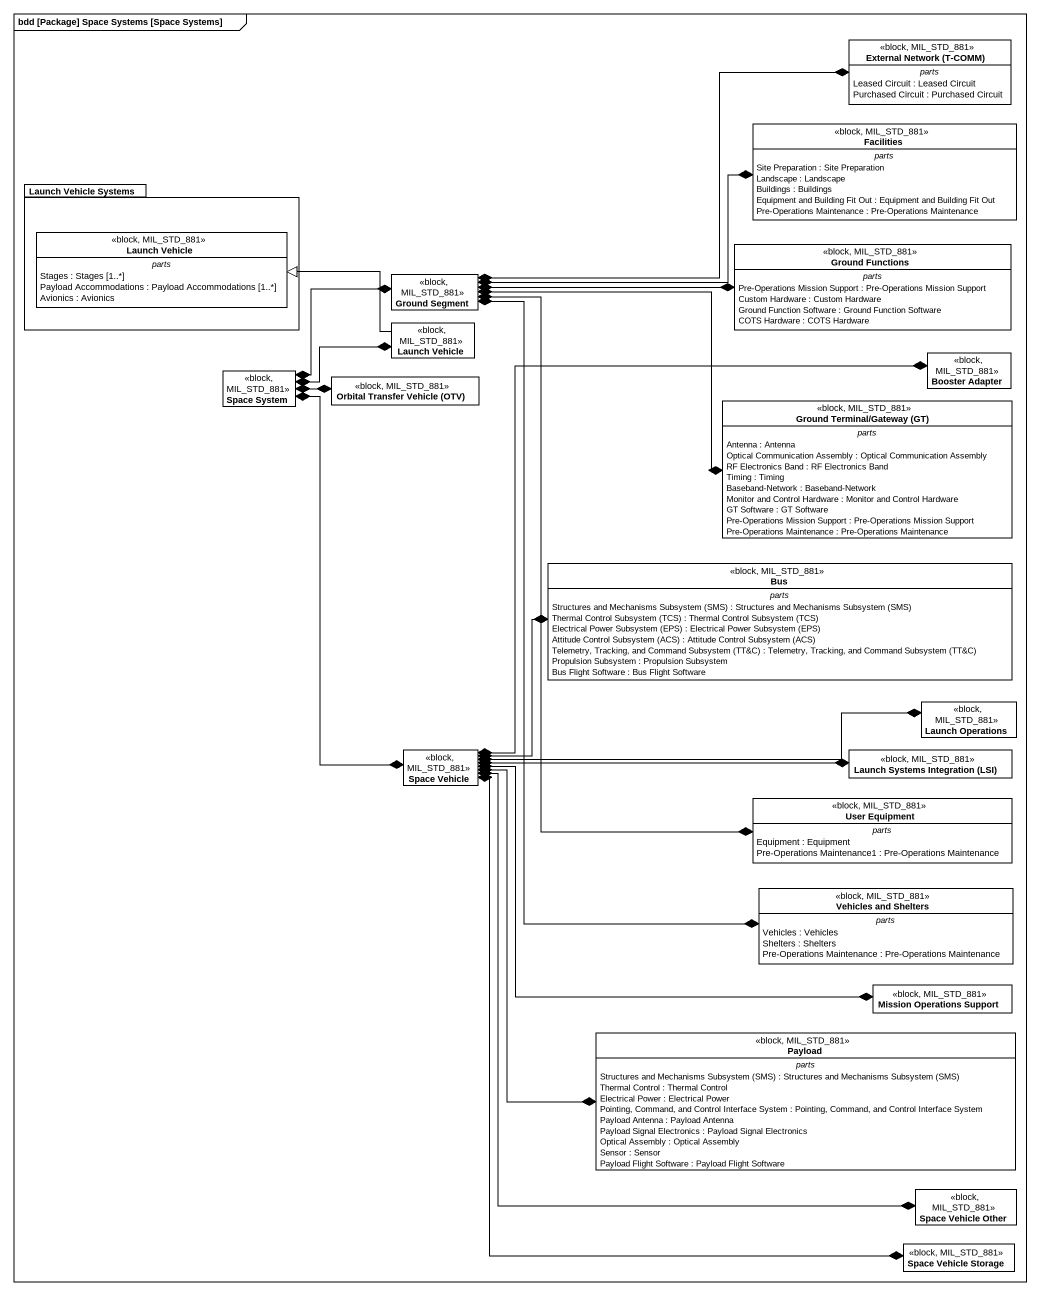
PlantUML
@startuml
mainframe bdd [Package] Space Systems [Space Systems]
hide circle
hide empty members
class "External Network (T-COMM)" as External_Network_T_COMM <<block, MIL_STD_881>> {
  -- parts --
  Leased Circuit : Leased Circuit
  Purchased Circuit : Purchased Circuit
}
class Facilities <<block, MIL_STD_881>> {
  -- parts --
  Site Preparation : Site Preparation
  Landscape : Landscape
  Buildings : Buildings
  Equipment and Building Fit Out : Equipment and Building Fit Out
  Pre-Operations Maintenance : Pre-Operations Maintenance
}
package "Launch Vehicle Systems" as Launch_Vehicle_Systems {
  class "Launch Vehicle" as Launch_Vehicle <<block, MIL_STD_881>> {
    -- parts --
    Stages : Stages [1..*]
    Payload Accommodations : Payload Accommodations [1..*]
    Avionics : Avionics
  }
}
class "Ground Segment" as Ground_Segment <<block, MIL_STD_881>>
class "Ground Functions" as Ground_Functions <<block, MIL_STD_881>> {
  -- parts --
  Pre-Operations Mission Support : Pre-Operations Mission Support
  Custom Hardware : Custom Hardware
  Ground Function Software : Ground Function Software
  COTS Hardware : COTS Hardware
}
class "Launch Vehicle" as Launch_Vehicle_2 <<block, MIL_STD_881>>
class "Booster Adapter" as Booster_Adapter <<block, MIL_STD_881>>
class "Space System" as Space_System <<block, MIL_STD_881>>
class "Orbital Transfer Vehicle (OTV)" as Orbital_Transfer_Vehicle_OTV <<block, MIL_STD_881>>
class "Ground Terminal/Gateway (GT)" as Ground_Terminal_Gateway_GT <<block, MIL_STD_881>> {
  -- parts --
  Antenna : Antenna
  Optical Communication Assembly : Optical Communication Assembly
  RF Electronics Band : RF Electronics Band
  Timing : Timing
  Baseband-Network : Baseband-Network
  Monitor and Control Hardware : Monitor and Control Hardware
  GT Software : GT Software
  Pre-Operations Mission Support : Pre-Operations Mission Support
  Pre-Operations Maintenance : Pre-Operations Maintenance
}
class Bus <<block, MIL_STD_881>> {
  -- parts --
  {field} Structures and Mechanisms Subsystem (SMS) : Structures and Mechanisms Subsystem (SMS)
  {field} Thermal Control Subsystem (TCS) : Thermal Control Subsystem (TCS)
  {field} Electrical Power Subsystem (EPS) : Electrical Power Subsystem (EPS)
  {field} Attitude Control Subsystem (ACS) : Attitude Control Subsystem (ACS)
  {field} Telemetry, Tracking, and Command Subsystem (TT&C) : Telemetry, Tracking, and Command Subsystem (TT&C)
  Propulsion Subsystem : Propulsion Subsystem
  Bus Flight Software : Bus Flight Software
}
class "Launch Operations" as Launch_Operations <<block, MIL_STD_881>>
class "Space Vehicle" as Space_Vehicle <<block, MIL_STD_881>>
class "Launch Systems Integration (LSI)" as Launch_Systems_Integration <<block, MIL_STD_881>>
class "User Equipment" as User_Equipment <<block, MIL_STD_881>> {
  -- parts --
  Equipment : Equipment
  Pre-Operations Maintenance1 : Pre-Operations Maintenance
}
class "Vehicles and Shelters" as Vehicles_and_Shelters <<block, MIL_STD_881>> {
  -- parts --
  Vehicles : Vehicles
  Shelters : Shelters
  Pre-Operations Maintenance : Pre-Operations Maintenance
}
class "Mission Operations Support" as Mission_Operations_Support <<block, MIL_STD_881>>
class Payload <<block, MIL_STD_881>> {
  -- parts --
  {field} Structures and Mechanisms Subsystem (SMS) : Structures and Mechanisms Subsystem (SMS)
  Thermal Control : Thermal Control
  Electrical Power : Electrical Power
  Pointing, Command, and Control Interface System : Pointing, Command, and Control Interface System
  Payload Antenna : Payload Antenna
  Payload Signal Electronics : Payload Signal Electronics
  Optical Assembly : Optical Assembly
  Sensor : Sensor
  Payload Flight Software : Payload Flight Software
}
class "Space Vehicle Other" as Space_Vehicle_Other <<block, MIL_STD_881>>
class "Space Vehicle Storage" as Space_Vehicle_Storage <<block, MIL_STD_881>>
Ground_Segment *-right-* External_Network_T_COMM
Ground_Segment *-right-* Facilities
Ground_Segment *-right-* Ground_Functions
Ground_Segment *-right-* Ground_Terminal_Gateway_GT
Ground_Segment *--* User_Equipment
Ground_Segment *--* Vehicles_and_Shelters
Launch_Vehicle_2 -left-|> Launch_Vehicle
Space_System *-right-* Ground_Segment
Space_System *-right-* Launch_Vehicle_2
Space_System *-right-* Orbital_Transfer_Vehicle_OTV
Space_System *--* Space_Vehicle
Space_Vehicle *-up-* Booster_Adapter
Space_Vehicle *-right-* Bus
Space_Vehicle *-right-* Launch_Operations
Space_Vehicle *-right-* Launch_Systems_Integration
Space_Vehicle *-right-* Mission_Operations_Support
Space_Vehicle *--* Payload
Space_Vehicle *--* Space_Vehicle_Other
Space_Vehicle *--* Space_Vehicle_Storage
@enduml
